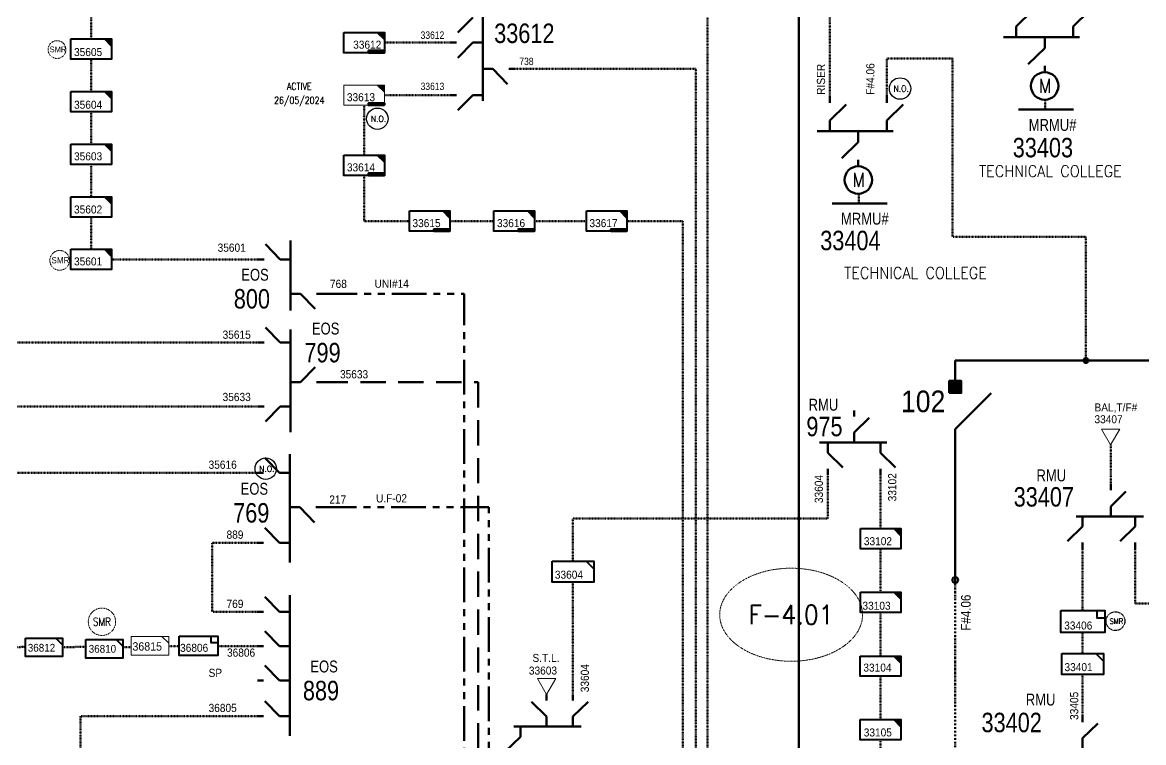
# Model space of a CAD drawing. Header units: metres. Extents: x 65984 to 144644, y -19036 to 23726.
# Drawn here: x 111060 to 111579, y 21163 to 21496 of the extents above; entities that cross this region are included whole.
import ezdxf
from ezdxf.enums import TextEntityAlignment as Align

# ---------------------------------------------------------------- set-up
doc = ezdxf.new("R2010")
doc.units = ezdxf.units.M
doc.header["$MEASUREMENT"] = 0
for name, pattern in [('( Phantom )', [2.5, 1.25, -0.25, 0.25, -0.25, 0.25, -0.25]), ('DGN Style 3', [0.013877, 0, -0.013877]), ('DGN Style 4', [1.6, 0.8, -0.4, 0, -0.4]), ('HIDDEN2', [2381.25, 1587.5, -793.75])]:
    doc.linetypes.add(name, pattern=pattern)
doc.layers.get('0').update_dxf_attribs({"color": 95, "lineweight": 40})
for name, color, linetype, lineweight in [('ABS', 7, 'Continuous', 40), ('ABS NUMBER', 112, 'Continuous', 30), ('CONTRACTOR NAME', 95, 'Continuous', 40), ('d_eos', 111, 'Continuous', 40), ('d_eos no', 121, 'Continuous', 40), ('d_switch', 95, 'Continuous', 40), ('d_tf', 1, 'Continuous', 40), ('d_tf no', 6, 'Continuous', 40), ('d_ug cable', 95, 'Continuous', 40), ('d_ug main line', 95, 'Continuous', 40), ('d_unit sub', 7, 'Continuous', 40), ('d_village name', 7, 'Continuous', 40), ('FDR  2  03', 240, 'Continuous', 40), ('FDR  4  02', 126, 'Continuous', 40), ('FDR  4  06', 36, 'Continuous', 40), ('fedr no', 95, 'Continuous', 40), ('GRID STATION  04', 7, 'Continuous', 40), ('O H MAIN FEEDER', 4, 'Continuous', 100), ('SW N O', 114, 'Continuous', 30)]:
    doc.layers.add(name, color=color, linetype=linetype, lineweight=lineweight)
doc.styles.add('NASKHF', font='naskhf.shx', dxfattribs={"height": 8})
doc.styles.add('Style-Arial', font='arial.ttf')
doc.styles.add('Style-ENGINEERING', font='ENGINEERING.shx')
doc.styles.add('Style-msdefault', font='msdefault.shx')
doc.styles.add('Style-STANDARD', font='STANDARD.shx')

# ---------------------------------------------------------------- blocks, each defined once
blk = doc.blocks.new('TF3_6')
at = {"layer": 'd_unit sub', "color": 251, "linetype": 'Continuous', "lineweight": 40}
for p, q in [((11.3, 9), (18.3, 9)), ((18.3, 9), (18.3, 2))]:
    blk.add_line(p, q, dxfattribs=at)
at = {"layer": 'd_unit sub', "color": 251, "linetype": 'Continuous', "lineweight": 40, "flags": 128}
blk.add_lwpolyline([(-21.7, 9), (18.3, 9), (18.3, -11), (-21.7, -11)], close=True, dxfattribs=at)
blk.add_lwpolyline([(18.3, 2), (11.3, 2), (11.3, 9)], dxfattribs=at)
blk = doc.blocks.new('TF_8')
at = {"color": 0, "linetype": 'ByBlock', "lineweight": -2}
blk.add_line((6.3, 4.95), (9.9, 1.35), dxfattribs=at)
blk.add_3dface([(-10.1, 4.95), (9.9, 4.95), (9.9, -5.05), (-10.1, -5.05)], dxfattribs=at)
blk = doc.blocks.new('ABS2_1_1')
at = {"color": 0, "linetype": 'ByBlock', "lineweight": -2, "ltscale": 500}
for q in [(-29900, 43500), (0, 0)]:
    blk.add_line((0, 13600), q, dxfattribs=at)
at = {"color": 0, "linetype": 'ByBlock', "lineweight": -2, "ltscale": 500, "flags": 128}
for points in [[(5000, 43600), (-5000, 43600), (-5000, 53600), (5000, 53600)], [(3791, 49653), (3791, 49653), (3791, 49653)]]:
    blk.add_lwpolyline(points, close=True, dxfattribs=at)
at = {"color": 0, "linetype": 'ByBlock', "lineweight": -2, "ltscale": 500}
for points in [[(5000, 43600), (-5000, 43600), (5000, 53600), (-5000, 53600)], [(3791, 49653), (3791, 49653), (3791, 49653)]]:
    blk.add_solid(points, dxfattribs=at)
blk = doc.blocks.new('*U892')
at = {"layer": 'SW N O', "color": 3}
blk.add_circle((0, 0), 16.8, dxfattribs=at)
at = {"layer": 'SW N O', "color": 3, "style": 'Style-STANDARD'}
blk.add_text('N.O.', height=9.6, dxfattribs=at).set_placement((1.7, -0.2), align=Align.MIDDLE_CENTER)
blk = doc.blocks.new('*U897')
at = {"layer": 'd_eos', "color": 7, "linetype": 'Continuous', "lineweight": 211, "ltscale": 0.682965}
for p, q in [((-4.65, 11.34), (-11.44, 18.34)), ((-12.09, 11.34), (-14.91, 11.34)), ((0, 11.34), (-4.65, 11.34)), ((0, 14.01), (0, -18.32)), ((0, -0.8), (4.65, -0.8)), ((4.65, -0.8), (11.45, -7.81)), ((12.1, -0.8), (14.92, -0.8)), ((-4.65, -12.95), (-11.44, -5.95)), ((-12.09, -12.95), (-14.92, -12.95)), ((0, -12.95), (-4.65, -12.95))]:
    blk.add_line(p, q, dxfattribs=at)
blk = doc.blocks.new('*U896')
at = {"layer": 'FDR  2  03', "color": 7, "linetype": 'DGN Style 3', "lineweight": 140}
blk.add_line((-0.85, -24.87), (-0.85, -30.44), dxfattribs=at)
at = {"layer": 'FDR  2  03', "color": 7, "linetype": 'Continuous', "lineweight": 140}
blk.add_line((15.32, -30.44), (-15.92, -30.44), dxfattribs=at)
blk.add_circle((-1.09, -17.09), 7.78, dxfattribs=at)
at = {"layer": 'd_eos', "color": 7, "linetype": 'Continuous', "lineweight": 211, "ltscale": 0.682965, "xscale": 1.333535249848705, "yscale": 1.333535249848705, "zscale": 1.333535249848705, "rotation": 270}
blk.add_blockref('*U897', (-0.02, 10.54), dxfattribs=at)
at = {"layer": 'FDR  4  02', "color": 7, "linetype": 'Continuous', "lineweight": 140, "style": 'Style-STANDARD'}
blk.add_text('M', height=7.83, dxfattribs=at).set_placement((-0.9, -17.04), align=Align.MIDDLE_CENTER)
blk = doc.blocks.new('SS')
at = {"color": 0, "linetype": 'ByBlock', "lineweight": -2, "flags": 128}
blk.add_lwpolyline([(6.95, 4.25), (10.45, 4.25), (10.45, 0.75)], close=True, dxfattribs=at)
at = {"color": 0, "linetype": 'ByBlock', "lineweight": -2, "extrusion": (0, 0, -1)}
blk.add_solid([(-6.95, 4.25), (-10.45, 4.25), (-10.45, 0.75)], dxfattribs=at)
at = {"color": 0, "linetype": 'ByBlock', "lineweight": -2}
blk.add_3dface([(-9.55, 4.25), (10.45, 4.25), (10.45, -5.75), (-9.55, -5.75)], dxfattribs=at)
blk = doc.blocks.new('TF3')
at = {"color": 0, "linetype": 'ByBlock', "lineweight": -2}
for p, q in [((11.3, 9), (18.3, 9)), ((18.3, 9), (18.3, 2))]:
    blk.add_line(p, q, dxfattribs=at)
at = {"color": 0, "linetype": 'ByBlock', "lineweight": -2, "flags": 128}
blk.add_lwpolyline([(18.3, 2), (11.3, 2), (11.3, 9)], dxfattribs=at)
at = {"color": 0, "linetype": 'ByBlock', "lineweight": -2}
blk.add_3dface([(-21.7, 9), (18.3, 9), (18.3, -11), (-21.7, -11)], dxfattribs=at)
blk = doc.blocks.new('*U993')
at = {"layer": 'CONTRACTOR NAME', "color": 140, "lineweight": 211, "ltscale": 0.498271, "flags": 128}
for points in [[(1.71, -0.49), (-3.71, -0.49), (-3.71, 0.49), (1.71, 0.49)], [(3.71, -0.49), (1.71, -0.49), (1.71, 0.49), (3.71, 0.49)]]:
    blk.add_lwpolyline(points, close=True, dxfattribs=at)
at = {"layer": 'CONTRACTOR NAME', "color": 140, "lineweight": 211, "style": 'Style-msdefault', "width": 0.945946}
for s, height, p in [('2017.08.06', 0.683, (-3.48, 0.35)), ('BDC', 0.572, (2.05, 0.29))]:
    blk.add_text(s, height=height, dxfattribs=at).set_placement(p, align=Align.TOP_LEFT)
blk = doc.blocks.new('*U838')
at = {"layer": 'd_eos', "color": 7, "linetype": 'Continuous', "lineweight": 211, "ltscale": 0.638341}
for p, q in [((0, -16.16), (0, 16.17)), ((-4.65, 7.44), (-11.44, 14.45)), ((-12.09, 7.44), (-14.92, 7.44)), ((0, 7.44), (-4.65, 7.44)), ((0, -8.41), (4.65, -8.41)), ((4.65, -8.41), (11.45, -15.42)), ((12.09, -8.41), (14.92, -8.41))]:
    blk.add_line(p, q, dxfattribs=at)
blk = doc.blocks.new('TRA1_571')
at = {"layer": 'd_tf', "color": 3, "linetype": 'Continuous', "lineweight": 0, "ltscale": 0.000426762, "flags": 128}
blk.add_lwpolyline([(10, -17), (0, 0), (-10, -17)], close=True, dxfattribs=at)
blk = doc.blocks.new('TRA1_570')
at = {"layer": 'd_tf', "color": 3, "linetype": 'Continuous', "lineweight": 0, "ltscale": 0.000426762, "xscale": 1.000046566088347, "yscale": 1.000046566088347, "zscale": 1.000046566088347, "rotation": 180.0000042736749}
blk.add_blockref('TRA1_571', (0, 0), dxfattribs=at)
blk = doc.blocks.new('TRA1_630')
at = {"layer": 'd_tf', "color": 1, "linetype": 'Continuous', "lineweight": 0, "ltscale": 0.000426762, "flags": 128}
blk.add_lwpolyline([(10.1, -17), (0.1, 0), (-9.9, -17)], close=True, dxfattribs=at)
blk = doc.blocks.new('TRA1_629')
at = {"layer": 'd_tf', "color": 1, "linetype": 'Continuous', "lineweight": 0, "ltscale": 0.000426762, "xscale": 1.000046566088347, "yscale": 1.000046566088347, "zscale": 1.000046566088347, "rotation": 180.0000042736749}
blk.add_blockref('TRA1_630', (0, 0), dxfattribs=at)
blk = doc.blocks.new('*U3522')
at = {"layer": 'SW N O', "color": 2, "linetype": 'DGN Style 4'}
blk.add_circle((0, 0), 16.8, dxfattribs=at)
at = {"layer": 'SW N O', "color": 1, "linetype": 'DGN Style 4', "style": 'Style-STANDARD'}
blk.add_text('SMR', height=9.6, dxfattribs=at).set_placement((1.7, -0.2), align=Align.MIDDLE_CENTER)

msp = doc.modelspace()

# ---------------------------------------------------------------- linework, layer by layer
at = {"layer": 'd_eos', "color": 7, "linetype": 'Continuous', "lineweight": 211, "ltscale": 0.638341}
for p, q in [((111273.03, 21460.02), (111273.03, 21504.22)), ((111268.38, 21498.64), (111261.58, 21491.64)), ((111260.94, 21486.97), (111258.12, 21486.97)), ((111268.38, 21486.97), (111261.59, 21479.97)), ((111273.03, 21486.98), (111268.38, 21486.98)), ((111273.03, 21474.83), (111277.68, 21474.83)), ((111277.68, 21474.83), (111284.48, 21467.83)), ((111285.13, 21474.83), (111287.95, 21474.83)), ((111260.93, 21462.69), (111258.11, 21462.69)), ((111268.38, 21462.69), (111261.58, 21455.69)), ((111273.03, 21462.69), (111268.38, 21462.69)), ((111179.42, 21348.32), (111172.63, 21355.32)), ((111184.07, 21307), (111184.07, 21354.36)), ((111171.98, 21348.32), (111169.15, 21348.32)), ((111184.07, 21348.32), (111179.42, 21348.32)), ((111188.72, 21330), (111195.52, 21337)), ((111184.07, 21330), (111188.72, 21330)), ((111196.16, 21330), (111198.99, 21330)), ((111171.98, 21318.87), (111169.15, 21318.87)), ((111179.42, 21318.87), (111172.62, 21311.86)), ((111184.07, 21318.87), (111179.42, 21318.87)), ((111444.78, 21314.2), (111444.78, 21317.02)), ((111444.77, 21306.75), (111451.78, 21313.55)), ((111444.77, 21302.1), (111444.77, 21306.75)), ((111459.98, 21302.11), (111428.76, 21302.1)), ((111432.63, 21302.1), (111432.63, 21297.45)), ((111456.92, 21302.11), (111456.92, 21297.46)), ((111179.12, 21288.1), (111172.32, 21295.1)), ((111183.77, 21246.63), (111183.77, 21296.82)), ((111432.63, 21297.45), (111439.63, 21290.66)), ((111456.92, 21297.46), (111463.92, 21290.66)), ((111432.63, 21290.01), (111432.63, 21287.19)), ((111456.92, 21290.01), (111456.92, 21287.19)), ((111171.68, 21288.1), (111168.85, 21288.1)), ((111183.77, 21288.1), (111179.12, 21288.1)), ((111563.43, 21280.09), (111563.43, 21282.92)), ((111563.43, 21272.65), (111570.43, 21279.45)), ((111183.77, 21272.24), (111188.42, 21272.24)), ((111188.42, 21272.24), (111195.21, 21265.24)), ((111195.86, 21272.24), (111198.69, 21272.24)), ((111563.43, 21268), (111563.43, 21272.65)), ((111550.47, 21263.36), (111543.47, 21256.56)), ((111547.41, 21268), (111578.64, 21268)), ((111550.47, 21268), (111550.47, 21263.36)), ((111574.76, 21263.35), (111567.76, 21256.56)), ((111574.76, 21268), (111574.76, 21263.35)), ((111179.12, 21255.77), (111172.32, 21262.78)), ((111171.67, 21255.77), (111168.85, 21255.77)), ((111183.77, 21255.77), (111179.12, 21255.77)), ((111550.47, 21255.91), (111550.47, 21253.09)), ((111574.76, 21255.91), (111574.76, 21253.08)), ((111179.12, 21223.87), (111172.33, 21230.87)), ((111183.77, 21166.54), (111183.77, 21231.55)), ((111171.68, 21223.87), (111168.85, 21223.87)), ((111183.77, 21223.87), (111179.12, 21223.87)), ((111179.12, 21208.01), (111172.32, 21215.01)), ((111171.68, 21208.01), (111168.85, 21208.01)), ((111183.77, 21208.01), (111179.12, 21208.01)), ((111179.12, 21192.15), (111172.33, 21199.15)), ((111171.68, 21192.15), (111168.85, 21192.15)), ((111183.77, 21192.15), (111179.12, 21192.15)), ((111302.6, 21182.95), (111302.6, 21185.77)), ((111314.74, 21182.95), (111314.74, 21185.77)), ((111179.12, 21175.68), (111172.32, 21182.69)), ((111302.6, 21175.5), (111295.59, 21182.3)), ((111314.74, 21175.51), (111321.74, 21182.3)), ((111171.67, 21175.68), (111168.85, 21175.68)), ((111183.77, 21175.68), (111179.12, 21175.68)), ((111302.6, 21170.85), (111302.6, 21175.5)), ((111314.74, 21170.86), (111314.74, 21175.51)), ((111550.43, 21172.93), (111550.43, 21175.76)), ((111287.39, 21170.86), (111318.61, 21170.86)), ((111290.45, 21170.86), (111290.45, 21166.21)), ((111550.43, 21165.49), (111557.43, 21172.28)), ((111290.45, 21166.21), (111283.45, 21159.41)), ((111550.43, 21160.84), (111550.43, 21165.49))]:
    msp.add_line(p, q, dxfattribs=at)
at = {"layer": 'd_ug cable', "color": 251, "linetype": 'DGN Style 3', "lineweight": 100}
for p, q in [((111433.53, 21461.08), (111433.53, 21536.81)), ((111106.53, 21207.53), (111110.43, 21207.53)), ((111132.64, 21208.02), (111127.77, 21208.02))]:
    msp.add_line(p, q, dxfattribs=at)
at = {"layer": 'd_ug cable', "color": 94, "linetype": 'DGN Style 3', "lineweight": 100}
for p, q in [((111258.12, 21486.97), (111227.55, 21486.97)), ((111258.11, 21462.69), (111227.54, 21462.69)), ((111218.17, 21458), (111218.17, 21434.96)), ((111257.87, 21404.49), (111278.2, 21404.49)), ((111296.94, 21404.49), (111320.97, 21404.49))]:
    msp.add_line(p, q, dxfattribs=at)
at = {"layer": 'd_ug cable', "color": 36, "linetype": 'DGN Style 3', "lineweight": 100}
for p, q in [((111459.92, 21462.21), (111459.92, 21479.71)), ((111459.92, 21479.71), (111490.21, 21479.71))]:
    msp.add_line(p, q, dxfattribs=at)
at = {"layer": 'd_ug cable', "color": 194, "linetype": 'DGN Style 3', "lineweight": 100}
msp.add_line((111563.43, 21282.92), (111563.43, 21301.06), dxfattribs=at)
at = {"layer": 'd_ug cable', "color": 3, "linetype": 'DGN Style 3', "lineweight": 100}
for p, q in [((111456.92, 21262.65), (111456.92, 21287.19)), ((111456.92, 21233), (111456.92, 21253)), ((111456.92, 21203.49), (111456.92, 21223.63)), ((111456.92, 21174.11), (111456.92, 21194.11)), ((111456.92, 21156.04), (111456.92, 21164.74))]:
    msp.add_line(p, q, dxfattribs=at)
at = {"layer": 'd_ug cable', "color": 94, "linetype": 'DGN Style 3', "lineweight": 100, "flags": 128}
for points in [[(111354.4, 21574.49), (111376.97, 21574.49), (111376.97, 20321.36), (111409.82, 20321.36)], [(111091.98, 21488.67), (111091.98, 21503.6)], [(111091.98, 21464.36), (111091.98, 21479.3)], [(111287.95, 21474.83), (111371.58, 21474.83), (111371.58, 20278.18), (111409.82, 20278.18)], [(111091.98, 21440.06), (111091.98, 21454.99)], [(111091.98, 21415.76), (111091.98, 21430.69)], [(111218.17, 21425.59), (111218.17, 21404.49), (111239.12, 21404.49)], [(111091.98, 21391.45), (111091.98, 21406.39)], [(111339.72, 21404.49), (111365.5, 21404.49), (111365.5, 20235), (111411.23, 20235)], [(111101.35, 21386.77), (111101.35, 21386.77), (111170.57, 21386.77)]]:
    msp.add_lwpolyline(points, dxfattribs=at)
at = {"layer": 'd_ug cable', "color": 36, "linetype": 'DGN Style 3', "lineweight": 100, "flags": 128}
msp.add_lwpolyline([(111551.98, 21340.05), (111551.98, 21397.15), (111490.21, 21397.15), (111490.21, 21479.71)], dxfattribs=at)
at = {"layer": 'd_ug cable', "color": 9, "linetype": 'DGN Style 3', "lineweight": 100, "flags": 128}
for points in [[(111170.57, 21348.32), (111027.77, 21348.32), (111027.77, 21382.5)], [(110875.25, 21378.33), (110875.25, 21288.1), (111168.85, 21288.1)], [(110947.03, 21378.33), (110947.03, 21318.87), (111169.15, 21318.87)]]:
    msp.add_lwpolyline(points, dxfattribs=at)
at = {"layer": 'd_ug cable', "color": 94, "linetype": '( Phantom )', "lineweight": 140, "ltscale": 12.802868, "flags": 128}
msp.add_lwpolyline([(111198.99, 21370.91), (111264.47, 21370.91), (111264.47, 20930.85), (111297.45, 20930.85)], dxfattribs=at)
at = {"layer": 'd_ug cable', "color": 3, "linetype": 'DGN Style 3', "lineweight": 100, "flags": 128}
for points in [[(111432.63, 21287.19), (111432.63, 21267.08), (111314.74, 21267.08), (111314.74, 21247.32)], [(111314.74, 21237.68), (111314.74, 21185.77)]]:
    msp.add_lwpolyline(points, dxfattribs=at)
at = {"layer": 'd_ug cable', "color": 251, "linetype": '( Phantom )', "lineweight": 140, "ltscale": 12.802868, "flags": 128}
msp.add_lwpolyline([(111198.69, 21272.24), (111275.93, 21272.24), (111275.93, 20992.77), (111297.45, 20992.77)], dxfattribs=at)
at = {"layer": 'd_ug cable', "color": 251, "linetype": 'DGN Style 3', "lineweight": 100, "flags": 128}
for points in [[(111168.85, 21255.77), (111147.97, 21255.77), (111147.97, 21223.87), (111168.85, 21223.87)], [(111061.57, 21207.68), (111061.57, 21207.68), (111061.57, 21207.68), (111052.52, 21207.57)], [(111089.55, 21207.81), (111089.55, 21207.81), (111089.55, 21207.81), (111078.64, 21207.48)], [(111150.5, 21208.01), (111168.85, 21208.01)], [(111168.85, 21175.68), (111087.04, 21175.68), (111087.04, 21149.87)]]:
    msp.add_lwpolyline(points, dxfattribs=at)
at = {"layer": 'd_ug cable', "color": 194, "linetype": 'DGN Style 3', "lineweight": 100, "flags": 128}
for points in [[(111550.47, 21224.58), (111550.47, 21253.09)], [(111574.76, 21253.08), (111574.76, 21227.71), (111591.55, 21227.71)], [(111550.43, 21214.42), (111550.43, 21204.59)], [(111550.43, 21194.95), (111550.43, 21175.76)]]:
    msp.add_lwpolyline(points, dxfattribs=at)
at = {"layer": 'd_ug cable', "color": 36, "linetype": 'DGN Style 4', "lineweight": 140, "flags": 128}
msp.add_lwpolyline([(111491.56, 21238.61), (111491.56, 20122.9), (110995.71, 20122.9)], dxfattribs=at)
at = {"layer": 'd_ug cable', "color": 2, "linetype": 'DGN Style 3', "lineweight": 13}
for centre, radius in [((111076.16, 21483.77), 4.11), ((111077.39, 21386.34), 4.56), ((111096.94, 21219.31), 6.32)]:
    msp.add_circle(centre, radius, dxfattribs=at)
at = {"layer": 'd_ug main line', "color": 9, "linetype": 'HIDDEN2', "lineweight": 158, "ltscale": 0.00735}
msp.add_lwpolyline([(111198.99, 21330), (111270.89, 21330), (111270.89, 20305.31), (111187.32, 20305.31)], dxfattribs=at)
at = {"layer": 'FDR  4  06', "color": 36, "linetype": 'Continuous'}
msp.add_line((111578.38, 21340.05), (111507.12, 21340.05), dxfattribs=at)
at = {"layer": 'fedr no', "color": 82, "linetype": 'DGN Style 3', "lineweight": 13, "true_color": 0x1dc70e}
msp.add_ellipse((111415.65, 21222.57), major_axis=(33.02, 0), ratio=0.651175, dxfattribs=at)
at = {"layer": 'O H MAIN FEEDER', "color": 251, "lineweight": 211, "ltscale": 0.498271}
msp.add_line((111419.28, 21536.81), (111419.28, 21156.65), dxfattribs=at)
at = {"layer": 'O H MAIN FEEDER', "color": 36, "lineweight": 211, "ltscale": 0.498271}
for p, q in [((111584.1, 21340.05), (111491.56, 21340.05)), ((111491.56, 21340.05), (111491.56, 21330.63)), ((111491.56, 21307.21), (111491.56, 21238.61))]:
    msp.add_line(p, q, dxfattribs=at)
for centre, radius in [((111551.99, 21340.05), 1.12), ((111491.56, 21238.61), 1.34)]:
    msp.add_circle(centre, radius, dxfattribs=at)

# ---------------------------------------------------------------- block references
at = {"layer": 'ABS', "color": 7, "linetype": 'Continuous', "lineweight": 211, "ltscale": 0.829472, "xscale": 0.000555747191877611, "yscale": -0.0005557471918776113, "zscale": 0.0003680335276451397, "rotation": 180.0000000000002}
msp.add_blockref('ABS2_1_1', (111491.56, 21300.84), dxfattribs=at)
at = {"layer": 'CONTRACTOR NAME', "color": 140, "lineweight": 211, "ltscale": 0.498271}
for p in [(111223.85, 21482.78), (111223.84, 21458.5), (111223.84, 21426.08), (111254.16, 21400.3), (111293.23, 21400.3), (111336.01, 21400.3)]:
    msp.add_blockref('*U993', p, dxfattribs=at)
at = {"layer": 'd_eos', "color": 7, "linetype": 'Continuous', "lineweight": 211, "ltscale": 0.682965, "xscale": 0.8147294840344778, "yscale": 0.8147294840344778, "zscale": 0.8147294840344778}
for p in [(111533.8, 21480.86), (111447.61, 21437.42)]:
    msp.add_blockref('*U896', p, dxfattribs=at)
at = {"layer": 'd_eos', "color": 7, "linetype": 'Continuous', "lineweight": 211, "ltscale": 0.638341}
msp.add_blockref('*U838', (111184.07, 21379.32), dxfattribs=at)
at = {"layer": 'd_tf', "color": 1, "linetype": 'Continuous', "lineweight": 0, "ltscale": 0.000426762, "xscale": 0.4267628141947012, "yscale": 0.4267628141947012, "zscale": 0.4267628141947012, "rotation": 359.9082192556203}
msp.add_blockref('TRA1_629', (111563.46, 21301.08), dxfattribs=at)
at = {"layer": 'd_tf', "color": 3, "linetype": 'Continuous', "lineweight": 0, "ltscale": 0.000426762, "xscale": 0.4267628141947012, "yscale": 0.4267628141947012, "zscale": 0.4267628141947012, "rotation": 359.9082192556203}
msp.add_blockref('TRA1_570', (111302.6, 21185.77), dxfattribs=at)
at = {"layer": 'd_tf no', "color": 2, "linetype": 'Continuous', "lineweight": 13, "xscale": 0.9371734350277026, "yscale": 0.9371734350277026, "zscale": 0.4685867175138513}
msp.add_blockref('SS', (111217.75, 21463.39), dxfattribs=at)
at = {"layer": 'd_unit sub', "color": 94, "linetype": 'Continuous', "lineweight": 40, "xscale": 0.9371734350277026, "yscale": 0.9371734350277026, "zscale": 0.4685867175138513}
for p in [(111217.76, 21487.68), (111091.56, 21460.38), (111091.56, 21436.08), (111217.75, 21430.98), (111091.56, 21411.77), (111248.07, 21405.19), (111287.15, 21405.19), (111329.92, 21405.19)]:
    msp.add_blockref('SS', p, dxfattribs=at)
at = {"layer": 'd_unit sub', "color": 2, "linetype": 'Continuous', "lineweight": 40}
for name, p, xscale, yscale, zscale in [('SS', (111091.56, 21484.69), 0.9371734350277026, 0.9371734350277026, 0.4685867175138513), ('SS', (111091.56, 21387.47), 0.9371734350277026, 0.9371734350277026, 0.4685867175138513), ('TF_8', (111098.07, 21206.87), 0.8535245333131425, 0.8535245333131425, 0.4267622666565712)]:
    msp.add_blockref(name, p, dxfattribs=dict(at, xscale=xscale, yscale=yscale, zscale=zscale))
at = {"layer": 'd_unit sub', "color": 3, "linetype": 'Continuous', "lineweight": 40}
for name, p, xscale, yscale, zscale in [('SS', (111456.66, 21258.39), 0.9371734350277026, 0.9371734350277026, 0.4685867175138513), ('TF_8', (111314.84, 21242.55), 0.9640885902501012, 0.9640885902501012, 0.4267622666565712), ('SS', (111456.66, 21229.02), 0.9371734350277026, 0.9371734350277026, 0.4685867175138513), ('SS', (111456.59, 21199.5), 0.9371734350277026, 0.9371734350277026, 0.4685867175138513), ('SS', (111456.59, 21170.13), 0.9371734350277026, 0.9371734350277026, 0.4685867175138513)]:
    msp.add_blockref(name, p, dxfattribs=dict(at, xscale=xscale, yscale=yscale, zscale=zscale))
at = {"layer": 'd_unit sub', "color": 2, "linetype": 'Continuous', "lineweight": 40, "xscale": 0.5078744752384451, "yscale": 0.5078744752384451, "zscale": 0.1300771388769227, "rotation": 359.9999999999999}
msp.add_blockref('TF3', (111551.46, 21220.01), dxfattribs=at)
at = {"layer": 'd_unit sub', "color": 251, "linetype": 'Continuous', "lineweight": 40, "xscale": 0.8535245333131425, "yscale": 0.8535245333131425, "zscale": 0.4267622666565712}
msp.add_blockref('TF_8', (111070.19, 21207.52), dxfattribs=at)
at = {"layer": 'd_unit sub', "color": 251, "linetype": 'Continuous', "lineweight": 13, "xscale": 0.8680254930704683, "yscale": 0.8680254930704683, "zscale": 0.4600966673051162, "rotation": 359.9999999999999}
msp.add_blockref('TF_8', (111119.2, 21208.2), dxfattribs=at)
at = {"layer": 'd_unit sub', "color": 251, "linetype": 'Continuous', "lineweight": 40, "xscale": 0.4466004349778235, "yscale": 0.4466004349778235, "zscale": 0.4466004349778235, "rotation": 359.9997}
msp.add_blockref('TF3_6', (111142.33, 21208.66), dxfattribs=at)
at = {"layer": 'd_unit sub', "color": 194, "linetype": 'Continuous', "lineweight": 40, "xscale": 0.9640885902501012, "yscale": 0.9640885902501012, "zscale": 0.4267622666565712}
msp.add_blockref('TF_8', (111550.53, 21199.82), dxfattribs=at)
at = {"layer": 'SW N O', "color": 3, "xscale": 0.2950694635422144, "yscale": 0.2950694635422144, "zscale": 0.2950694635422144}
for p in [(111466.04, 21465.77), (111224.31, 21451.8), (111172.7, 21290.06)]:
    msp.add_blockref('*U892', p, dxfattribs=at)
at = {"layer": 'SW N O', "color": 1, "linetype": 'DGN Style 4', "xscale": 0.2584763003422603, "yscale": 0.2584763003422603, "zscale": 0.2584763003422603}
msp.add_blockref('*U3522', (111565.64, 21219.6), dxfattribs=at)

# ---------------------------------------------------------------- texts
at = {"layer": 'ABS NUMBER', "color": 7, "lineweight": 140, "style": 'Style-Arial', "width": 0.88}
msp.add_text('102', height=10, dxfattribs=at).set_placement((111466.46, 21326.18), align=Align.TOP_LEFT)
at = {"layer": 'd_eos no', "color": 7, "linetype": 'Continuous', "lineweight": 140, "style": 'Style-msdefault', "width": 0.833333}
for s, p in [('33612', (111278.33, 21495.8)), ('33403', (111518.14, 21442.96)), ('33404', (111429.11, 21400.03)), ('800', (111157.92, 21373.08)), ('799', (111190.59, 21348.21)), ('975', (111422.7, 21314.06)), ('33407', (111518.57, 21281.55)), ('769', (111157.62, 21274.16)), ('889', (111189.87, 21192.02)), ('33402', (111503.7, 21177.27))]:
    msp.add_text(s, height=9, dxfattribs=at).set_placement(p, align=Align.TOP_LEFT)
at = {"layer": 'd_eos no', "color": 7, "linetype": 'Continuous', "lineweight": 53, "style": 'Style-msdefault', "width": 0.818182}
for s, p in [('MRMU#', (111525.53, 21451.69)), ('MRMU#', (111438.72, 21408.35)), ('EOS', (111161.37, 21382.45)), ('EOS', (111194.03, 21357.58)), ('RMU', (111423.75, 21322.37)), ('RMU', (111529.12, 21289.71)), ('EOS', (111161.07, 21283.53)), ('EOS', (111193.31, 21201.39)), ('RMU', (111524.17, 21186.12))]:
    msp.add_text(s, height=5.5, dxfattribs=at).set_placement(p, align=Align.TOP_LEFT)
at = {"layer": 'd_switch', "color": 1, "linetype": 'Continuous', "lineweight": 30, "style": 'Style-ENGINEERING', "width": 0.857143}
for s, p in [('33612', (111244.31, 21492.15)), ('738', (111289.98, 21480.02)), ('33613', (111244.31, 21468.49))]:
    msp.add_text(s, height=3.43, dxfattribs=at).set_placement(p, align=Align.TOP_LEFT)
at = {"layer": 'd_switch', "color": 251, "linetype": 'Continuous', "lineweight": 30, "style": 'Style-ENGINEERING', "width": 0.921053}
msp.add_text('RISER', height=3.8, rotation=90, dxfattribs=at).set_placement((111427.56, 21462.87), align=Align.TOP_LEFT)
at = {"layer": 'd_switch', "color": 154, "linetype": 'Continuous', "lineweight": 30, "style": 'Style-ENGINEERING', "width": 0.921053}
msp.add_text('F#4.06', height=3.8, rotation=90, dxfattribs=at).set_placement((111450.38, 21462.87), align=Align.TOP_LEFT)
at = {"layer": 'd_switch', "color": 194, "linetype": 'Continuous', "lineweight": 30, "style": 'Style-ENGINEERING', "width": 0.921053}
for s, p in [('35601', (111150.44, 21394.11)), ('768', (111202.39, 21377.39)), ('UNI#14', (111223.01, 21377.49)), ('35616', (111146.26, 21293.81)), ('217', (111202.09, 21277.7)), ('889', (111154.56, 21261.48)), ('769', (111154.56, 21229.51)), ('36806', (111154.77, 21206.96)), ('SP', (111146.26, 21197.6)), ('36805', (111146.26, 21181.39))]:
    msp.add_text(s, height=3.8, dxfattribs=at).set_placement(p, align=Align.TOP_LEFT)
for s, p in [('35615', (111165.75, 21353.9)), ('35633', (111165.75, 21325.11))]:
    msp.add_text(s, height=3.8, dxfattribs=at).set_placement(p, align=Align.TOP_RIGHT)
for s, rotation, p in [('35633', 359.9925, (111220.05, 21335.6)), ('33604', 90, (111318.34, 21199.75))]:
    msp.add_text(s, height=3.8, rotation=rotation, dxfattribs=at).set_placement(p, align=Align.TOP_RIGHT)
for s, p in [('33604', (111430.36, 21287.17)), ('33102', (111464.3, 21287.99))]:
    msp.add_text(s, height=3.8, rotation=90, dxfattribs=at).set_placement(p, align=Align.RIGHT)
msp.add_text('33405', height=3.8, rotation=90, dxfattribs=at).set_placement((111544.64, 21173.94), align=Align.TOP_LEFT)
at = {"layer": 'd_switch', "color": 194, "linetype": 'Continuous', "lineweight": 30, "insert": (111223.69, 21278.27), "char_height": 3.8, "attachment_point": 1, "style": 'NASKHF'}
msp.add_mtext('\\FENGINEERING;\\H1x;\\W0.921053;U.F-02\\P', dxfattribs=at)
at = {"layer": 'd_tf no', "color": 94, "linetype": 'Continuous', "lineweight": 40, "style": 'Style-msdefault', "width": 0.945946}
msp.add_text('33612', height=3.7, dxfattribs=at).set_placement((111226.13, 21487.88), align=Align.TOP_RIGHT)
at = {"layer": 'd_tf no', "color": 1, "linetype": 'Continuous', "lineweight": 40, "style": 'Style-msdefault', "width": 0.945946}
for s, height, p in [('SMR', 2.658, (111072.74, 21485.18)), ('SMR', 2.953, (111073.59, 21387.9)), ('BAL,T/F#', 3.7, (111555.94, 21320.23)), ('33407', 3.7, (111555.94, 21314.77))]:
    msp.add_text(s, height=height, dxfattribs=at).set_placement(p, align=Align.TOP_LEFT)
at = {"layer": 'd_tf no', "color": 2, "linetype": 'Continuous', "lineweight": 40, "style": 'Style-msdefault', "width": 0.945946}
for s, height, p in [('35605', 3.7, (111084.03, 21484.46)), ('35601', 3.7, (111084.03, 21387.71)), ('33406', 3.7, (111541.93, 21219.44)), ('36810', 3.604, (111090.82, 21208.61))]:
    msp.add_text(s, height=height, dxfattribs=at).set_placement(p, align=Align.TOP_LEFT)
at = {"layer": 'd_tf no', "color": 94, "linetype": 'Continuous', "lineweight": 40, "style": 'Style-msdefault', "width": 0.945946}
for s, p in [('35604', (111084.03, 21460.12)), ('35603', (111084.03, 21436.28)), ('33614', (111210.22, 21431.18)), ('35602', (111084.03, 21411.73)), ('33615', (111240.54, 21405.4)), ('33616', (111279.62, 21405.4)), ('33617', (111322.39, 21405.4))]:
    msp.add_text(s, height=3.7, dxfattribs=at).set_placement(p, align=Align.TOP_LEFT)
at = {"layer": 'd_tf no', "color": 2, "linetype": 'Continuous', "lineweight": 13, "style": 'Style-msdefault', "width": 0.945946}
msp.add_text('33613', height=3.7, dxfattribs=at).set_placement((111210.22, 21463.6), align=Align.TOP_LEFT)
at = {"layer": 'd_tf no', "color": 3, "linetype": 'Continuous', "lineweight": 40, "style": 'Style-msdefault', "width": 0.945946}
for s, p in [('33102', (111449.29, 21258.41)), ('33604', (111306.39, 21242.93)), ('33103', (111448.64, 21228.58)), ('S.T.L.', (111296.03, 21204.46)), ('33603', (111294.38, 21198.62)), ('33104', (111449.06, 21199.99)), ('33105', (111449.24, 21170.01))]:
    msp.add_text(s, height=3.7, dxfattribs=at).set_placement(p, align=Align.TOP_LEFT)
at = {"layer": 'd_tf no', "color": 251, "linetype": 'Continuous', "lineweight": 40, "style": 'Style-msdefault', "width": 0.945946}
for s, height, p in [('36812', 3.604, (111062.64, 21209.11)), ('36806', 3.7, (111133.07, 21209.13))]:
    msp.add_text(s, height=height, dxfattribs=at).set_placement(p, align=Align.TOP_LEFT)
at = {"layer": 'd_tf no', "color": 251, "linetype": 'Continuous', "lineweight": 13, "style": 'Style-msdefault', "width": 0.945946}
msp.add_text('36815', height=3.886, dxfattribs=at).set_placement((111111.04, 21209.85), align=Align.TOP_LEFT)
at = {"layer": 'd_tf no', "color": 194, "linetype": 'Continuous', "lineweight": 40, "style": 'Style-msdefault', "width": 0.945946}
msp.add_text('33401', height=3.7, dxfattribs=at).set_placement((111542.08, 21200.2), align=Align.TOP_LEFT)
at = {"layer": 'd_tf no', "color": 111, "linetype": 'Continuous', "lineweight": 13, "insert": (111188.2, 21462.97), "char_height": 3.2195, "attachment_point": 5, "line_spacing_factor": 1.2, "style": 'Style-STANDARD'}
msp.add_mtext('\\H1x;\\W0.909091;ACTIVE\\P26/05/2024', dxfattribs=at)
at = {"layer": 'd_tf no', "color": 1, "linetype": 'Continuous', "lineweight": 40, "insert": (111096.94, 21219.31), "char_height": 3.626, "attachment_point": 5, "line_spacing_factor": 1.2, "style": 'Style-STANDARD'}
msp.add_mtext('\\H1x;\\W0.909091;SMR\\P', dxfattribs=at)
at = {"layer": 'd_village name', "color": 7, "linetype": 'Continuous', "lineweight": 53, "style": 'Style-STANDARD'}
for p in [(111535.53, 21427.57), (111473.16, 21380.55)]:
    msp.add_text('TECHNICAL COLLEGE', height=5.3517, dxfattribs=at).set_placement(p, align=Align.MIDDLE_CENTER)
at = {"layer": 'fedr no', "color": 6, "linetype": 'Continuous', "lineweight": 40, "insert": (111415.65, 21222.57), "char_height": 8.852, "attachment_point": 5, "style": 'Style-STANDARD'}
msp.add_mtext('F-4.01', dxfattribs=at)
at = {"layer": 'GRID STATION  04', "color": 36, "linetype": 'Continuous', "lineweight": 70, "style": 'Style-msdefault', "width": 0.888889}
msp.add_text('F#4.06', height=4.5, rotation=90, dxfattribs=at).set_placement((111494.2, 21215.21), align=Align.TOP_LEFT)

doc.saveas('drawing.dxf')
